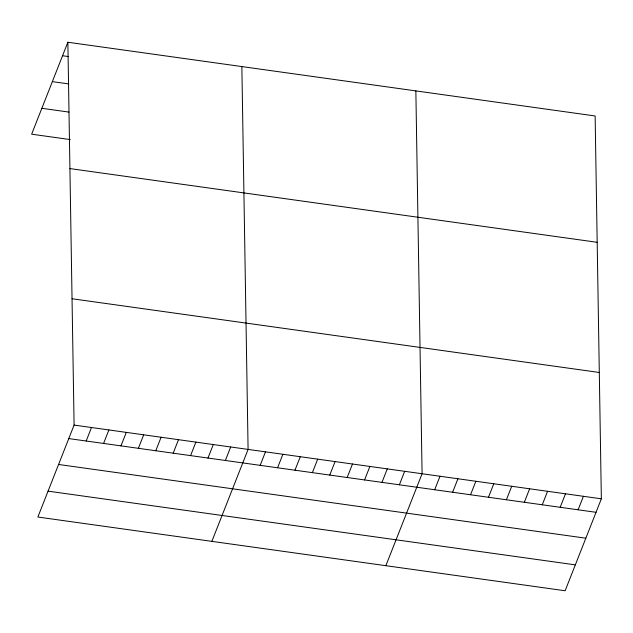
<?xml version="1.0" encoding="UTF-8"?>
<svg xmlns="http://www.w3.org/2000/svg" width="633" height="633" viewBox="0 0 633 633"><rect width="100%" height="100%" fill="white"/><g stroke="black" fill="none" stroke-linecap="round" stroke-linejoin="round"><path stroke-width="0.95" d="M67.866 42.245L74.093 425.083L37.869 517.034L565.134 590.755L601.35 498.812L595.131 115.966L67.866 42.245L31.65 134.188L70.318 139.6M86.175 441.011L91.492 427.52M103.575 443.448L108.892 429.949M120.974 445.877L126.291 432.386M138.374 448.314L143.691 434.816M155.773 450.743L161.091 437.253M173.173 453.181L178.49 439.682M190.573 455.61L195.89 442.119M207.972 458.047L213.289 444.548M225.372 460.476L230.689 446.985M211.865 541.357L248.089 449.414L241.861 66.576M260.171 465.342L265.488 451.843M277.571 467.779L282.888 454.28M294.97 470.208L300.287 456.71M312.37 472.637L317.687 459.147M329.769 475.074L335.086 461.576M347.169 477.504L352.486 464.013M364.568 479.941L369.886 466.442M381.968 482.37L387.285 468.879M399.368 484.807L404.685 471.308M385.861 565.688L422.084 473.745L415.857 90.899M434.689 489.744L440.006 476.253M452.619 492.252L457.936 478.754M470.548 494.761L475.866 481.262M488.47 497.261L493.787 483.77M506.4 499.769L511.717 486.279M524.33 502.278L529.639 488.779M542.252 504.786L547.569 491.287M560.181 507.294L565.498 493.795M578.111 509.794L583.42 496.304M62.556 55.744L68.356 56.551M52.357 81.633L68.791 83.928M41.849 108.306L68.91 112.088M69.923 168.584L597.18 242.304M72.035 298.752L599.301 372.473M74.093 425.083L601.35 498.812M68.775 438.582L596.033 512.303M58.576 464.472L585.834 538.192M48.068 491.145L575.326 564.865"/></g></svg>
